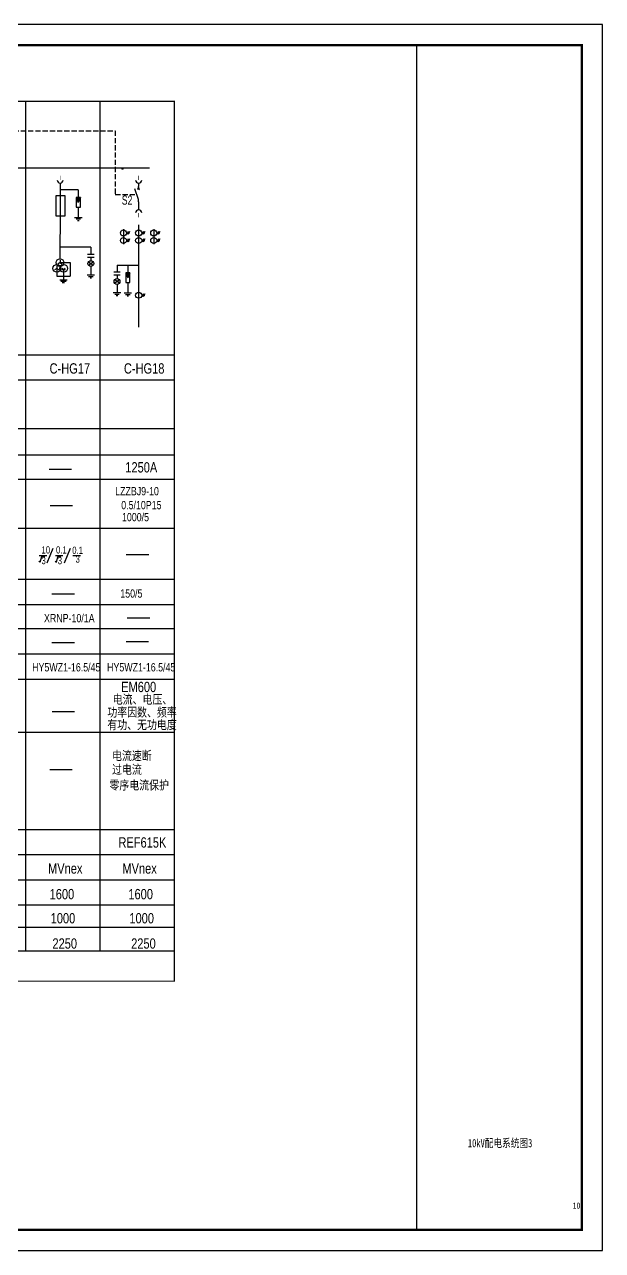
# Model space of a CAD drawing. Extents: x 562591 to 1355713, y 459382 to 835216.
# Drawn here: x 768331 to 796320, y 775816 to 835216 of the extents above; entities that cross this region are included whole.
import ezdxf
from ezdxf.enums import TextEntityAlignment as Align

# ---------------------------------------------------------------- set-up
doc = ezdxf.new("R2010")
doc.units = 0
doc.header["$LTSCALE"] = 1000
doc.header["$MEASUREMENT"] = 0
doc.linetypes.add('DASH', pattern=[0.35, 0.25, -0.1])
for name, color, linetype in [('1', 8, 'Continuous'), ('A', 7, 'Continuous'), ('CAPDI-TK2', 7, 'Continuous'), ('EQUIP', 3, 'Continuous'), ('TEL_TITLE', 7, 'Continuous'), ('WIRE-照明', 1, 'Continuous'), ('公共标注层', 8, 'Continuous'), ('动力平面导线层', 3, 'Continuous'), ('照明平面导线层', 1, 'Continuous')]:
    doc.layers.add(name, color=color, linetype=linetype)
doc.layers.add('E-LIGH-INN-TEXT', color=7, linetype='Continuous', lineweight=25)
doc.styles.add('CAPDI-仿宋', font='', dxfattribs={"width": 0.75})
doc.styles.add('CAPDI-宋体', font='', dxfattribs={"width": 0.75})
doc.styles.add('fs', font='fszk.shx', dxfattribs={"width": 0.8, "bigfont": 'hztxt.shx'})
doc.styles.add('H1', font='jrs.shx', dxfattribs={"width": 0.7, "bigfont": 'jhz.shx'})
doc.styles.add('Lee', font='jrs.shx', dxfattribs={"bigfont": 'hztxt.shx'})
doc.styles.add('设计院字体(0.7)', font='xcsg.shx', dxfattribs={"width": 0.7, "bigfont": 'hztxt.shx'})
doc.styles.get('CAPDI-仿宋').set_extended_font_data('FangSong')
doc.styles.get('CAPDI-宋体').set_extended_font_data('SimSun')

msp = doc.modelspace()

# ---------------------------------------------------------------- linework, layer by layer
at = {"color": 7}
for p, q in [((768382, 831495), (768382, 790312)), ((771982, 831495), (771982, 790312)), ((775582, 815622), (700978, 815622)), ((775582, 814343), (700978, 814343)), ((769520, 813673), (770606, 813673)), ((775582, 813172), (700978, 813172)), ((769573, 811914), (770659, 811914)), ((775582, 810791), (700978, 810791)), ((773260, 809539), (774346, 809539)), ((768382, 808483), (768382, 790312)), ((775582, 808319), (700978, 808319)), ((769660, 807634), (770746, 807634)), ((775582, 807095), (700978, 807095)), ((773305, 806469), (774392, 806469)), ((775582, 805942), (700978, 805942)), ((769660, 805278), (770746, 805278)), ((773247, 805321), (774333, 805321)), ((775582, 804709), (700978, 804709)), ((775582, 803484), (700978, 803484)), ((769670, 801931), (770757, 801931)), ((775582, 800910), (700978, 800910)), ((769560, 799112), (770646, 799112)), ((700978, 796219), (775582, 796219)), ((700978, 794994), (775582, 794994)), ((700978, 793769), (775582, 793769)), ((700978, 793769), (775582, 793769)), ((775582, 792544), (700978, 792544)), ((775582, 791464), (700978, 791464)), ((775582, 790312), (700978, 790312))]:
    msp.add_line(p, q, dxfattribs=at)
at = {"color": 0}
for p, q in [((773857, 826739), (773679, 827253)), ((773905, 827286), (773809, 827222)), ((773809, 827280), (773905, 827223)), ((770752, 825868), (771119, 825868)), ((770825, 825795), (771045, 825795)), ((770898, 825721), (770972, 825721)), ((773270, 825118), (773416, 825118)), ((773358, 825191), (773284, 825045)), ((773416, 825191), (773343, 825045)), ((774004, 825118), (774150, 825118)), ((774092, 825191), (774018, 825045)), ((774150, 825191), (774077, 825045)), ((774737, 825118), (774884, 825118)), ((774826, 825191), (774752, 825045)), ((774884, 825191), (774811, 825045)), ((773270, 824751), (773416, 824751)), ((773358, 824824), (773284, 824678)), ((773416, 824824), (773343, 824678)), ((774004, 824751), (774150, 824751)), ((774092, 824824), (774018, 824678)), ((774150, 824824), (774077, 824678)), ((774737, 824751), (774884, 824751)), ((774826, 824824), (774752, 824678)), ((774884, 824824), (774811, 824678)), ((771388, 824092), (771696, 824092)), ((771388, 823942), (771696, 823942)), ((771429, 823548), (771654, 823717)), ((771429, 823717), (771654, 823548)), ((771358, 823083), (771725, 823083)), ((771432, 823009), (771652, 823009)), ((771505, 822936), (771578, 822936)), ((772964, 823223), (772656, 823223)), ((772964, 823073), (772656, 823073)), ((772923, 822679), (772697, 822848)), ((772923, 822848), (772697, 822679)), ((772993, 822210), (772626, 822210)), ((772920, 822137), (772700, 822137)), ((773150, 822215), (773517, 822215)), ((773223, 822141), (773443, 822141)), ((774004, 822101), (774150, 822101)), ((774092, 822174), (774018, 822027)), ((774150, 822174), (774077, 822027)), ((772847, 822063), (772773, 822063)), ((773297, 822068), (773370, 822068)), ((700978, 819205), (775582, 819205)), ((775582, 817980), (700978, 817980))]:
    msp.add_line(p, q, dxfattribs=at)
at = {"color": 7, "const_width": 50}
msp.add_lwpolyline([(787321, 776816), (787321, 834216)], dxfattribs=at)
msp.add_lwpolyline([(795320, 834216), (787320, 834216), (787320, 776816), (795320, 776816)], close=True)
at = {"color": 7, "const_width": 60}
msp.add_lwpolyline([(700978, 831495), (775582, 831495), (775582, 788865), (700978, 788865)], close=True, dxfattribs=at)
at = {"color": 0}
for centre, radius in [((773123, 825118), 147), ((773857, 825118), 147), ((774591, 825118), 147), ((773123, 824751), 147), ((773857, 824751), 147), ((774591, 824751), 147), ((771542, 823632), 141), ((772810, 822763), 141), ((773857, 822101), 147)]:
    msp.add_circle(centre, radius, dxfattribs=at)
for centre, start, end in [((770057, 827676), 180, 0), ((773857, 827676), 180, 0), ((773857, 826090), 0, 180)]:
    msp.add_arc(centre, 147, start, end, dxfattribs=at)
at = {"layer": '1', "color": 0, "lineweight": -3}
for p, q in [((770043, 822847), (770392, 822847)), ((770096, 822779), (770342, 822779)), ((770154, 822710), (770263, 822710))]:
    msp.add_line(p, q, dxfattribs=at)
at = {"layer": 'A', "color": 0, "lineweight": -3}
for centre in [(769896, 823400), (770047, 823677), (770227, 823400)]:
    msp.add_circle(centre, 188, dxfattribs=at)
at = {"layer": 'E-LIGH-INN-TEXT', "linetype": 'Continuous'}
for p, q in [((769896, 823400), (769789, 823322)), ((769896, 823515), (769896, 823400)), ((769896, 823400), (770003, 823322)), ((769896, 823400), (769896, 823021)), ((770049, 823681), (769942, 823602)), ((770049, 823795), (770049, 823681)), ((770049, 823681), (770156, 823602)), ((770049, 823681), (770545, 823681)), ((770185, 823418), (770138, 823338)), ((770138, 823338), (770298, 823338)), ((770218, 823338), (770218, 822847)), ((770251, 823418), (770298, 823338)), ((770545, 823681), (770545, 823021)), ((769896, 823021), (770545, 823021))]:
    msp.add_line(p, q, dxfattribs=at)
msp.add_lwpolyline([(769860, 826936), (770290, 826936), (770290, 825933), (769860, 825933)], close=True, dxfattribs=at)
at = {"layer": 'EQUIP', "color": 0, "linetype": 'Continuous', "lineweight": -3}
for p, q in [((769703, 809832), (769409, 809125)), ((770539, 809832), (770246, 809125)), ((769040, 809492), (769407, 809492)), ((769074, 809143), (769042, 809208)), ((769145, 809420), (769074, 809143)), ((769309, 809420), (769145, 809420)), ((769827, 809492), (770194, 809492)), ((769861, 809143), (769828, 809208)), ((769932, 809420), (769861, 809143)), ((770095, 809420), (769932, 809420)), ((770673, 809492), (771040, 809492))]:
    msp.add_line(p, q, dxfattribs=at)
at = {"layer": 'TEL_TITLE'}
msp.add_lwpolyline([(691220, 775816), (796320, 775816), (796320, 835216), (691220, 835216)], close=True, dxfattribs=at)
at = {"layer": 'TEL_TITLE', "const_width": 100}
msp.add_lwpolyline([(693720, 776816), (795320, 776816), (795320, 834216), (693720, 834216)], close=True, dxfattribs=at)
at = {"layer": 'WIRE-照明'}
msp.add_line((770935, 827210), (770057, 827210), dxfattribs=at)
at = {"layer": '公共标注层', "color": 0}
for p, q in [((770831, 826840), (770935, 826588)), ((771039, 826840), (770935, 826588)), ((773229, 823187), (773333, 822934)), ((773437, 823187), (773333, 822934))]:
    msp.add_line(p, q, dxfattribs=at)
for points in [[(770831, 826367), (771039, 826367), (771039, 826840), (770831, 826840)], [(773229, 822714), (773437, 822714), (773437, 823187), (773229, 823187)]]:
    msp.add_lwpolyline(points, close=True, dxfattribs=at)
for points in [[(770831, 826840), (770935, 826588), (771039, 826840)], [(773229, 823187), (773333, 822934), (773437, 823187)]]:
    msp.add_solid(points, dxfattribs=at)
at = {"layer": '动力平面导线层', "color": 1}
for p, q in [((770057, 827529), (770057, 826237)), ((773857, 827529), (773857, 827362)), ((770935, 827210), (770935, 826840)), ((773857, 827252), (773857, 827362)), ((770935, 826367), (770935, 825868)), ((773857, 826629), (773857, 826739)), ((773857, 826629), (773857, 826262)), ((770057, 826237), (770046, 823865)), ((770935, 826253), (770935, 826232)), ((773123, 825302), (773123, 824568)), ((773857, 825503), (773857, 820546)), ((773857, 825302), (773857, 824568)), ((774591, 825302), (774591, 824568)), ((771542, 824430), (770057, 824430)), ((771542, 824430), (771542, 824092)), ((771542, 823942), (771542, 823867)), ((771542, 823867), (771542, 823773)), ((771542, 823491), (771542, 823397)), ((771542, 823447), (771542, 823083)), ((772810, 823557), (772810, 823223)), ((772810, 823557), (773857, 823557)), ((773333, 823557), (773333, 823187)), ((772810, 823073), (772810, 822998)), ((772810, 822998), (772810, 822904)), ((773333, 822714), (773333, 822215)), ((772810, 822622), (772810, 822528)), ((772810, 822578), (772810, 822210)), ((773333, 822600), (773333, 822578))]:
    msp.add_line(p, q, dxfattribs=at)
at = {"layer": '动力平面导线层', "const_width": 73.4}
msp.add_lwpolyline([(744148, 828263), (774385, 828263)], dxfattribs=at)
at = {"layer": '动力平面导线层', "color": 1}
for points in [[(770057, 828263, 0, 0, 0), (770057, 827676, 29.4, 29.4, 0), (770057, 827896, 29.4, 29.4, 0)], [(773857, 828263, 0, 0, 0), (773857, 827676, 29.4, 29.4, 0), (773857, 827896, 29.4, 29.4, 0)], [(773857, 825503, 0, 0, 0), (773857, 826090, 29.4, 29.4, 0), (773857, 825870, 29.4, 29.4, 0)], [(773857, 821790, 0, 0, 0), (773857, 821533, 0, 220, 0), (773857, 821313, 0, 0, 0), (773857, 821056, 0, 0, 0)]]:
    msp.add_lwpolyline(points, format="xyseb", dxfattribs=at)
at = {"layer": '动力平面导线层'}
for p in [(773063, 828230), (773084, 828230)]:
    msp.add_point(p, dxfattribs=at)
at = {"layer": '照明平面导线层', "linetype": 'DASH'}
msp.add_line((772726, 826975), (773775, 826975), dxfattribs=at)
msp.add_lwpolyline([(740287, 827038), (743657, 827038), (743657, 830065), (772726, 830065), (772726, 826975)], dxfattribs=at)

# ---------------------------------------------------------------- texts
at = {"color": 0, "style": 'H1', "width": 0.8}
for s, p in [('C-HG17', (769544, 818302)), ('C-HG18', (773144, 818302))]:
    msp.add_text(s, height=500, dxfattribs=at).set_placement(p)
at = {"color": 7, "width": 0.8}
for s, height, style, p in [('1250A', 500, 'H1', (773212, 813511)), ('LZZBJ9-10', 400, 'H1', (772721, 812405)), ('0.5/10P15', 400, 'H1', (773015, 811730)), ('1000/5', 400, 'H1', (773051, 811147)), ('150/5', 400, 'H1', (772969, 807447)), ('XRNP-10/1A', 400, 'Lee', (769274, 806254)), ('HY5WZ1-16.5/45', 400, 'H1', (768700, 803872)), ('HY5WZ1-16.5/45', 400, 'H1', (772329, 803872)), ('EM600', 500, 'H1', (773012, 802870)), ('电流、电压、', 500, 'H1', (772604, 802255)), ('功率因数、频率', 500, 'H1', (772341, 801629)), ('有功、无功电度', 500, 'H1', (772341, 801023)), ('电流速断', 500, 'H1', (772570, 799525)), ('过电流', 500, 'H1', (772570, 798853)), ('零序电流保护', 500, 'H1', (772444, 798100)), ('REF615K', 500, 'H1', (772880, 795335)), ('MVnex', 500, 'H1', (769471, 794076)), ('MVnex', 500, 'H1', (773071, 794076)), ('1600', 500, 'H1', (769547, 792831)), ('1600', 500, 'H1', (773361, 792831)), ('1000', 500, 'H1', (769597, 791664)), ('1000', 500, 'H1', (773410, 791664)), ('2250', 500, 'H1', (769683, 790439)), ('2250', 500, 'H1', (773496, 790439))]:
    msp.add_text(s, height=height, dxfattribs=dict(at, style=style)).set_placement(p)
at = {"color": 1, "style": 'CAPDI-仿宋', "width": 0.75}
msp.add_text('10', height=300, dxfattribs=at).set_placement((795064, 777840), align=Align.CENTER)
at = {"layer": 'CAPDI-TK2', "style": 'CAPDI-宋体', "width": 0.75}
msp.add_text('10kV配电系统图3', height=400, dxfattribs=at).set_placement((791364, 780818), align=Align.CENTER)
at = {"layer": 'EQUIP', "color": 0, "linetype": 'Continuous', "lineweight": -3, "style": 'fs', "width": 0.8}
for s, p in [('10', (769154, 809584)), ('0.1', (769855, 809585)), ('0.1', (770641, 809565)), ('3', (769154, 809066)), ('3', (769940, 809066)), ('3', (770802, 809143))]:
    msp.add_text(s, height=350, dxfattribs=at).set_placement(p)
at = {"layer": '照明平面导线层', "linetype": 'DASH', "style": '设计院字体(0.7)', "width": 0.7}
msp.add_text('S2', height=446.3, dxfattribs=at).set_placement((773042, 826485))

doc.saveas('drawing.dxf')
